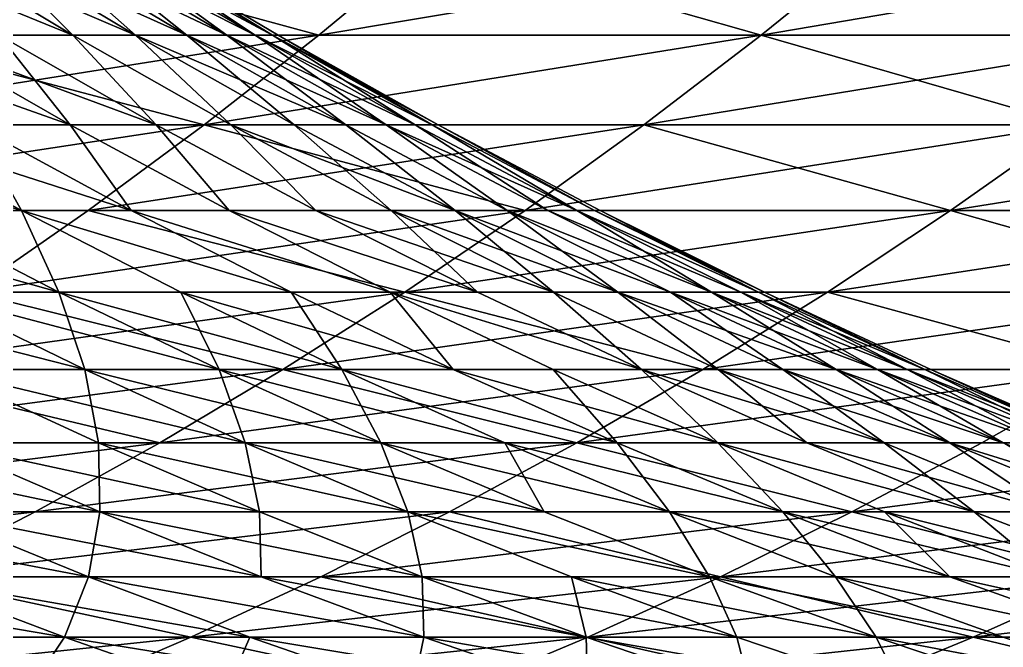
# Model space of a CAD drawing. Header units: millimetres. Extents: x -3250 to 8000, y -3250 to 3250.
# Drawn here: x 6771.9 to 6878.9, y -759.4 to -691.1 of the extents above; entities that cross this region are included whole.
import ezdxf

# ---------------------------------------------------------------- set-up
doc = ezdxf.new("R2010")
doc.units = ezdxf.units.MM
doc.header["$MEASUREMENT"] = 0
doc.layers.add('MESH_3D', color=2, linetype='CONTINUOUS')

msp = doc.modelspace()

# ---------------------------------------------------------------- linework, layer by layer
at = {"layer": 'MESH_3D'}
for points in [[(6777.66, -692.82, 23398.08), (6769.62, -692.82, 23447.3), (6752.73, -682.63, 23444.32)], [(6777.66, -692.82, 23398.08), (6752.73, -682.63, 23444.32), (6760.71, -682.63, 23395.53)], [(6767.04, -682.63, 1583.3), (6804.43, -692.82, 1644.94), (6755.06, -692.82, 1595.57)], [(6816.7, -682.63, 25067.04), (6767.04, -682.63, 25116.7), (6755.06, -692.82, 25104.43)], [(6816.7, -682.63, 25067.04), (6755.06, -692.82, 25104.43), (6804.43, -692.82, 25055.06)], [(6777.66, -692.82, 3301.92), (6767.46, -682.63, 3353.44), (6760.71, -682.63, 3304.47)], [(6769.62, -692.82, 3252.7), (6777.66, -692.82, 3301.92), (6760.71, -682.63, 3304.47)], [(6784.48, -692.82, 23348.69), (6760.71, -682.63, 23395.53), (6767.46, -682.63, 23346.56)], [(6784.48, -692.82, 23348.69), (6777.66, -692.82, 23398.08), (6760.71, -682.63, 23395.53)], [(6767.04, -682.63, 1583.3), (6816.7, -682.63, 1632.96), (6804.43, -692.82, 1644.94)], [(6784.48, -692.82, 3351.31), (6773, -682.63, 3402.57), (6767.46, -682.63, 3353.44)], [(6777.66, -692.82, 3301.92), (6784.48, -692.82, 3351.31), (6767.46, -682.63, 3353.44)], [(6790.06, -692.82, 23299.14), (6784.48, -692.82, 23348.69), (6767.46, -682.63, 23346.56)], [(6790.06, -692.82, 23299.14), (6767.46, -682.63, 23346.56), (6773, -682.63, 23297.43)], [(6773, -682.63, 3402.57), (6794.41, -692.82, 3450.54), (6777.31, -682.63, 3451.82)], [(6790.06, -692.82, 3400.86), (6794.41, -692.82, 3450.54), (6773, -682.63, 3402.57)], [(6784.48, -692.82, 3351.31), (6790.06, -692.82, 3400.86), (6773, -682.63, 3402.57)], [(6777.31, -682.63, 23248.18), (6790.06, -692.82, 23299.14), (6773, -682.63, 23297.43)], [(6794.41, -692.82, 3450.54), (6780.39, -682.63, 3501.16), (6777.31, -682.63, 3451.82)], [(6794.41, -692.82, 23249.46), (6790.06, -692.82, 23299.14), (6777.31, -682.63, 23248.18)], [(6797.51, -692.82, 23199.69), (6777.31, -682.63, 23248.18), (6780.39, -682.63, 23198.84)], [(6797.51, -692.82, 23199.69), (6794.41, -692.82, 23249.46), (6777.31, -682.63, 23248.18)], [(6780.39, -682.63, 3501.16), (6799.38, -692.82, 3550.14), (6782.24, -682.63, 3550.57)], [(6797.51, -692.82, 3500.31), (6799.38, -692.82, 3550.14), (6780.39, -682.63, 3501.16)], [(6794.41, -692.82, 3450.54), (6797.51, -692.82, 3500.31), (6780.39, -682.63, 3501.16)], [(6782.24, -682.63, 23149.43), (6797.51, -692.82, 23199.69), (6780.39, -682.63, 23198.84)], [(6799.38, -692.82, 3550.14), (6782.85, -682.63, 3600), (6782.24, -682.63, 3550.57)], [(6799.38, -692.82, 23149.86), (6797.51, -692.82, 23199.69), (6782.24, -682.63, 23149.43)], [(6799.38, -692.82, 23149.86), (6782.24, -682.63, 23149.43), (6782.85, -682.63, 23100)], [(6799.38, -692.82, 3550.14), (6800, -692.82, 3600), (6782.85, -682.63, 3600)], [(6800, -692.82, 23100), (6782.85, -682.63, 3600), (6800, -692.82, 3600)], [(6800, -692.82, 23100), (6782.85, -682.63, 23100), (6782.85, -682.63, 3600)], [(6799.38, -692.82, 23149.86), (6782.85, -682.63, 23100), (6800, -692.82, 23100)], [(6816.7, -682.63, 1632.96), (6852.55, -692.82, 1695.52), (6804.43, -692.82, 1644.94)], [(6865.12, -682.63, 25016.15), (6804.43, -692.82, 25055.06), (6852.55, -692.82, 25004.48)], [(6865.12, -682.63, 25016.15), (6816.7, -682.63, 25067.04), (6804.43, -692.82, 25055.06)], [(6816.7, -682.63, 1632.96), (6865.12, -682.63, 1683.85), (6852.55, -692.82, 1695.52)], [(6865.12, -682.63, 1683.85), (6899.39, -692.82, 1747.28), (6852.55, -692.82, 1695.52)], [(6912.24, -682.63, 24964.07), (6865.12, -682.63, 25016.15), (6852.55, -692.82, 25004.48)], [(6912.24, -682.63, 24964.07), (6852.55, -692.82, 25004.48), (6899.39, -692.82, 24952.72)], [(6865.12, -682.63, 1683.85), (6912.24, -682.63, 1735.93), (6899.39, -692.82, 1747.28)], [(6755.06, -692.82, 1595.57), (6791.97, -702.58, 1657.08), (6742.92, -702.58, 1608.03)], [(6804.43, -692.82, 25055.06), (6742.92, -702.58, 25091.97), (6791.97, -702.58, 25042.92)], [(6804.43, -692.82, 25055.06), (6755.06, -692.82, 25104.43), (6742.92, -702.58, 25091.97)], [(6777.4, -702.58, 23499.74), (6749.86, -692.82, 23545.04), (6760.34, -692.82, 23496.29)], [(6777.4, -702.58, 23499.74), (6766.82, -702.58, 23548.91), (6749.86, -692.82, 23545.04)], [(6755.06, -692.82, 1595.57), (6804.43, -692.82, 1644.94), (6791.97, -702.58, 1657.08)], [(6777.4, -702.58, 3200.26), (6769.62, -692.82, 3252.7), (6760.34, -692.82, 3203.71)], [(6766.82, -702.58, 3151.09), (6777.4, -702.58, 3200.26), (6760.34, -692.82, 3203.71)], [(6786.75, -702.58, 23450.32), (6777.4, -702.58, 23499.74), (6760.34, -692.82, 23496.29)], [(6786.75, -702.58, 23450.32), (6760.34, -692.82, 23496.29), (6769.62, -692.82, 23447.3)], [(6786.75, -702.58, 3249.68), (6777.66, -692.82, 3301.92), (6769.62, -692.82, 3252.7)], [(6777.4, -702.58, 3200.26), (6786.75, -702.58, 3249.68), (6769.62, -692.82, 3252.7)], [(6777.66, -692.82, 23398.08), (6786.75, -702.58, 23450.32), (6769.62, -692.82, 23447.3)], [(6794.86, -702.58, 3299.32), (6784.48, -692.82, 3351.31), (6777.66, -692.82, 3301.92)], [(6786.75, -702.58, 3249.68), (6794.86, -702.58, 3299.32), (6777.66, -692.82, 3301.92)], [(6794.86, -702.58, 23400.68), (6786.75, -702.58, 23450.32), (6777.66, -692.82, 23398.08)], [(6784.48, -692.82, 23348.69), (6794.86, -702.58, 23400.68), (6777.66, -692.82, 23398.08)], [(6801.74, -702.58, 3349.15), (6790.06, -692.82, 3400.86), (6784.48, -692.82, 3351.31)], [(6794.86, -702.58, 3299.32), (6801.74, -702.58, 3349.15), (6784.48, -692.82, 3351.31)], [(6801.74, -702.58, 23350.85), (6794.86, -702.58, 23400.68), (6784.48, -692.82, 23348.69)], [(6807.37, -702.58, 23300.87), (6801.74, -702.58, 23350.85), (6784.48, -692.82, 23348.69)], [(6807.37, -702.58, 23300.87), (6784.48, -692.82, 23348.69), (6790.06, -692.82, 23299.14)], [(6807.37, -702.58, 3399.13), (6794.41, -692.82, 3450.54), (6790.06, -692.82, 3400.86)], [(6801.74, -702.58, 3349.15), (6807.37, -702.58, 3399.13), (6790.06, -692.82, 3400.86)], [(6811.76, -702.58, 23250.76), (6807.37, -702.58, 23300.87), (6790.06, -692.82, 23299.14)], [(6811.76, -702.58, 23250.76), (6790.06, -692.82, 23299.14), (6794.41, -692.82, 23249.46)], [(6791.97, -702.58, 1657.08), (6852.55, -692.82, 1695.52), (6839.79, -702.58, 1707.35)], [(6804.43, -692.82, 1644.94), (6852.55, -692.82, 1695.52), (6791.97, -702.58, 1657.08)], [(6852.55, -692.82, 25004.48), (6804.43, -692.82, 25055.06), (6791.97, -702.58, 25042.92)], [(6852.55, -692.82, 25004.48), (6791.97, -702.58, 25042.92), (6839.79, -702.58, 24992.65)], [(6811.76, -702.58, 3449.24), (6797.51, -692.82, 3500.31), (6794.41, -692.82, 3450.54)], [(6807.37, -702.58, 3399.13), (6811.76, -702.58, 3449.24), (6794.41, -692.82, 3450.54)], [(6814.89, -702.58, 23200.56), (6811.76, -702.58, 23250.76), (6794.41, -692.82, 23249.46)], [(6814.89, -702.58, 23200.56), (6794.41, -692.82, 23249.46), (6797.51, -692.82, 23199.69)], [(6814.89, -702.58, 3499.44), (6799.38, -692.82, 3550.14), (6797.51, -692.82, 3500.31)], [(6811.76, -702.58, 3449.24), (6814.89, -702.58, 3499.44), (6797.51, -692.82, 3500.31)], [(6816.77, -702.58, 23150.3), (6797.51, -692.82, 23199.69), (6799.38, -692.82, 23149.86)], [(6816.77, -702.58, 23150.3), (6814.89, -702.58, 23200.56), (6797.51, -692.82, 23199.69)], [(6816.77, -702.58, 3549.7), (6800, -692.82, 3600), (6799.38, -692.82, 3550.14)], [(6814.89, -702.58, 3499.44), (6816.77, -702.58, 3549.7), (6799.38, -692.82, 3550.14)], [(6799.38, -692.82, 23149.86), (6800, -692.82, 23100), (6817.4, -702.58, 23100)], [(6816.77, -702.58, 23150.3), (6799.38, -692.82, 23149.86), (6817.4, -702.58, 23100)], [(6816.77, -702.58, 3549.7), (6817.4, -702.58, 3600), (6800, -692.82, 3600)], [(6817.4, -702.58, 23100), (6800, -692.82, 3600), (6817.4, -702.58, 3600)], [(6817.4, -702.58, 23100), (6800, -692.82, 23100), (6800, -692.82, 3600)], [(6852.55, -692.82, 1695.52), (6886.34, -702.58, 1758.79), (6839.79, -702.58, 1707.35)], [(6899.39, -692.82, 24952.72), (6839.79, -702.58, 24992.65), (6886.34, -702.58, 24941.21)], [(6899.39, -692.82, 24952.72), (6852.55, -692.82, 25004.48), (6839.79, -702.58, 24992.65)], [(6852.55, -692.82, 1695.52), (6899.39, -692.82, 1747.28), (6886.34, -702.58, 1758.79)], [(6730.6, -711.9, 1620.65), (6791.97, -702.58, 1657.08), (6779.35, -711.9, 1669.4)], [(6742.92, -702.58, 1608.03), (6791.97, -702.58, 1657.08), (6730.6, -711.9, 1620.65)], [(6791.97, -702.58, 25042.92), (6742.92, -702.58, 25091.97), (6730.6, -711.9, 25079.35)], [(6791.97, -702.58, 25042.92), (6730.6, -711.9, 25079.35), (6779.35, -711.9, 25030.6)], [(6772.1, -711.9, 23602.16), (6758.97, -711.9, 23651.17), (6742, -702.58, 23646.39)], [(6772.1, -711.9, 23602.16), (6742, -702.58, 23646.39), (6755.01, -702.58, 23597.81)], [(6772.1, -711.9, 3097.84), (6766.82, -702.58, 3151.09), (6755.01, -702.58, 3102.19)], [(6758.97, -711.9, 3048.83), (6772.1, -711.9, 3097.84), (6755.01, -702.58, 3102.19)], [(6784.01, -711.9, 23552.84), (6772.1, -711.9, 23602.16), (6755.01, -702.58, 23597.81)], [(6784.01, -711.9, 23552.84), (6755.01, -702.58, 23597.81), (6766.82, -702.58, 23548.91)], [(6784.01, -711.9, 3147.16), (6777.4, -702.58, 3200.26), (6766.82, -702.58, 3151.09)], [(6772.1, -711.9, 3097.84), (6784.01, -711.9, 3147.16), (6766.82, -702.58, 3151.09)], [(6777.4, -702.58, 23499.74), (6784.01, -711.9, 23552.84), (6766.82, -702.58, 23548.91)], [(6794.68, -711.9, 3196.77), (6786.75, -702.58, 3249.68), (6777.4, -702.58, 3200.26)], [(6784.01, -711.9, 3147.16), (6794.68, -711.9, 3196.77), (6777.4, -702.58, 3200.26)], [(6794.68, -711.9, 23503.23), (6784.01, -711.9, 23552.84), (6777.4, -702.58, 23499.74)], [(6786.75, -702.58, 23450.32), (6794.68, -711.9, 23503.23), (6777.4, -702.58, 23499.74)], [(6791.97, -702.58, 1657.08), (6826.87, -711.9, 1719.34), (6779.35, -711.9, 1669.4)], [(6839.79, -702.58, 24992.65), (6791.97, -702.58, 25042.92), (6779.35, -711.9, 25030.6)], [(6839.79, -702.58, 24992.65), (6779.35, -711.9, 25030.6), (6826.87, -711.9, 24980.66)], [(6804.11, -711.9, 3246.62), (6794.86, -702.58, 3299.32), (6786.75, -702.58, 3249.68)], [(6794.68, -711.9, 3196.77), (6804.11, -711.9, 3246.62), (6786.75, -702.58, 3249.68)], [(6804.11, -711.9, 23453.38), (6794.68, -711.9, 23503.23), (6786.75, -702.58, 23450.32)], [(6794.86, -702.58, 23400.68), (6804.11, -711.9, 23453.38), (6786.75, -702.58, 23450.32)], [(6791.97, -702.58, 1657.08), (6839.79, -702.58, 1707.35), (6826.87, -711.9, 1719.34)], [(6812.3, -711.9, 3296.69), (6801.74, -702.58, 3349.15), (6794.86, -702.58, 3299.32)], [(6804.11, -711.9, 3246.62), (6812.3, -711.9, 3296.69), (6794.86, -702.58, 3299.32)], [(6812.3, -711.9, 23403.31), (6804.11, -711.9, 23453.38), (6794.86, -702.58, 23400.68)], [(6819.24, -711.9, 23353.04), (6794.86, -702.58, 23400.68), (6801.74, -702.58, 23350.85)], [(6819.24, -711.9, 23353.04), (6812.3, -711.9, 23403.31), (6794.86, -702.58, 23400.68)], [(6819.24, -711.9, 3346.96), (6807.37, -702.58, 3399.13), (6801.74, -702.58, 3349.15)], [(6812.3, -711.9, 3296.69), (6819.24, -711.9, 3346.96), (6801.74, -702.58, 3349.15)], [(6807.37, -702.58, 23300.87), (6819.24, -711.9, 23353.04), (6801.74, -702.58, 23350.85)], [(6824.92, -711.9, 3397.38), (6811.76, -702.58, 3449.24), (6807.37, -702.58, 3399.13)], [(6819.24, -711.9, 3346.96), (6824.92, -711.9, 3397.38), (6807.37, -702.58, 3399.13)], [(6824.92, -711.9, 23302.62), (6819.24, -711.9, 23353.04), (6807.37, -702.58, 23300.87)], [(6811.76, -702.58, 23250.76), (6824.92, -711.9, 23302.62), (6807.37, -702.58, 23300.87)], [(6829.34, -711.9, 3447.92), (6814.89, -702.58, 3499.44), (6811.76, -702.58, 3449.24)], [(6824.92, -711.9, 3397.38), (6829.34, -711.9, 3447.92), (6811.76, -702.58, 3449.24)], [(6829.34, -711.9, 23252.08), (6824.92, -711.9, 23302.62), (6811.76, -702.58, 23250.76)], [(6832.5, -711.9, 23201.44), (6811.76, -702.58, 23250.76), (6814.89, -702.58, 23200.56)], [(6832.5, -711.9, 23201.44), (6829.34, -711.9, 23252.08), (6811.76, -702.58, 23250.76)], [(6832.5, -711.9, 3498.56), (6816.77, -702.58, 3549.7), (6814.89, -702.58, 3499.44)], [(6829.34, -711.9, 3447.92), (6832.5, -711.9, 3498.56), (6814.89, -702.58, 3499.44)], [(6816.77, -702.58, 23150.3), (6832.5, -711.9, 23201.44), (6814.89, -702.58, 23200.56)], [(6834.4, -711.9, 3549.27), (6817.4, -702.58, 3600), (6816.77, -702.58, 3549.7)], [(6832.5, -711.9, 3498.56), (6834.4, -711.9, 3549.27), (6816.77, -702.58, 3549.7)], [(6834.4, -711.9, 23150.73), (6816.77, -702.58, 23150.3), (6817.4, -702.58, 23100)], [(6834.4, -711.9, 23150.73), (6832.5, -711.9, 23201.44), (6816.77, -702.58, 23150.3)], [(6834.4, -711.9, 3549.27), (6835.03, -711.9, 3600), (6817.4, -702.58, 3600)], [(6817.4, -702.58, 23100), (6817.4, -702.58, 3600), (6835.03, -711.9, 3600)], [(6835.03, -711.9, 23100), (6817.4, -702.58, 23100), (6835.03, -711.9, 3600)], [(6834.4, -711.9, 23150.73), (6817.4, -702.58, 23100), (6835.03, -711.9, 23100)], [(6826.87, -711.9, 1719.34), (6886.34, -702.58, 1758.79), (6873.12, -711.9, 1770.46)], [(6839.79, -702.58, 1707.35), (6886.34, -702.58, 1758.79), (6826.87, -711.9, 1719.34)], [(6873.12, -711.9, 24929.54), (6839.79, -702.58, 24992.65), (6826.87, -711.9, 24980.66)], [(6886.34, -702.58, 24941.21), (6839.79, -702.58, 24992.65), (6873.12, -711.9, 24929.54)], [(6873.12, -711.9, 1770.46), (6931.6, -702.58, 1811.38), (6918.09, -711.9, 1822.71)], [(6886.34, -702.58, 1758.79), (6931.6, -702.58, 1811.38), (6873.12, -711.9, 1770.46)], [(6931.6, -702.58, 24888.62), (6886.34, -702.58, 24941.21), (6873.12, -711.9, 24929.54)], [(6931.6, -702.58, 24888.62), (6873.12, -711.9, 24929.54), (6918.09, -711.9, 24877.29)], [(6730.6, -711.9, 1620.65), (6779.35, -711.9, 1669.4), (6766.56, -720.78, 1681.87)], [(6779.35, -711.9, 25030.6), (6730.6, -711.9, 25079.35), (6766.56, -720.78, 25018.13)], [(6776.16, -720.78, 23656.01), (6744.62, -711.9, 23699.84), (6758.97, -711.9, 23651.17)], [(6776.16, -720.78, 23656.01), (6761.69, -720.78, 23705.1), (6744.62, -711.9, 23699.84)], [(6776.16, -720.78, 3043.99), (6772.1, -711.9, 3097.84), (6758.97, -711.9, 3048.83)], [(6761.69, -720.78, 2994.9), (6776.16, -720.78, 3043.99), (6758.97, -711.9, 3048.83)], [(6772.1, -711.9, 23602.16), (6776.16, -720.78, 23656.01), (6758.97, -711.9, 23651.17)], [(6766.56, -720.78, 1681.87), (6826.87, -711.9, 1719.34), (6813.77, -720.78, 1731.49)], [(6779.35, -711.9, 1669.4), (6826.87, -711.9, 1719.34), (6766.56, -720.78, 1681.87)], [(6813.77, -720.78, 24968.51), (6779.35, -711.9, 25030.6), (6766.56, -720.78, 25018.13)], [(6772.1, -711.9, 3097.84), (6801.42, -720.78, 3143.19), (6784.01, -711.9, 3147.16)], [(6789.41, -720.78, 3093.43), (6801.42, -720.78, 3143.19), (6772.1, -711.9, 3097.84)], [(6776.16, -720.78, 3043.99), (6789.41, -720.78, 3093.43), (6772.1, -711.9, 3097.84)], [(6789.41, -720.78, 23606.57), (6776.16, -720.78, 23656.01), (6772.1, -711.9, 23602.16)], [(6801.42, -720.78, 23556.81), (6772.1, -711.9, 23602.16), (6784.01, -711.9, 23552.84)], [(6801.42, -720.78, 23556.81), (6789.41, -720.78, 23606.57), (6772.1, -711.9, 23602.16)], [(6826.87, -711.9, 24980.66), (6779.35, -711.9, 25030.6), (6813.77, -720.78, 24968.51)], [(6784.01, -711.9, 3147.16), (6812.19, -720.78, 3193.23), (6794.68, -711.9, 3196.77)], [(6801.42, -720.78, 3143.19), (6812.19, -720.78, 3193.23), (6784.01, -711.9, 3147.16)], [(6812.19, -720.78, 23506.77), (6801.42, -720.78, 23556.81), (6784.01, -711.9, 23552.84)], [(6812.19, -720.78, 23506.77), (6784.01, -711.9, 23552.84), (6794.68, -711.9, 23503.23)], [(6794.68, -711.9, 3196.77), (6821.7, -720.78, 3243.52), (6804.11, -711.9, 3246.62)], [(6812.19, -720.78, 3193.23), (6821.7, -720.78, 3243.52), (6794.68, -711.9, 3196.77)], [(6821.7, -720.78, 23456.48), (6794.68, -711.9, 23503.23), (6804.11, -711.9, 23453.38)], [(6821.7, -720.78, 23456.48), (6812.19, -720.78, 23506.77), (6794.68, -711.9, 23503.23)], [(6821.7, -720.78, 3243.52), (6812.3, -711.9, 3296.69), (6804.11, -711.9, 3246.62)], [(6829.96, -720.78, 23405.97), (6804.11, -711.9, 23453.38), (6812.3, -711.9, 23403.31)], [(6829.96, -720.78, 23405.97), (6821.7, -720.78, 23456.48), (6804.11, -711.9, 23453.38)], [(6829.96, -720.78, 3294.03), (6819.24, -711.9, 3346.96), (6812.3, -711.9, 3296.69)], [(6821.7, -720.78, 3243.52), (6829.96, -720.78, 3294.03), (6812.3, -711.9, 3296.69)], [(6836.96, -720.78, 23355.26), (6829.96, -720.78, 23405.97), (6812.3, -711.9, 23403.31)], [(6836.96, -720.78, 23355.26), (6812.3, -711.9, 23403.31), (6819.24, -711.9, 23353.04)], [(6813.77, -720.78, 1731.49), (6873.12, -711.9, 1770.46), (6859.73, -720.78, 1782.28)], [(6826.87, -711.9, 1719.34), (6873.12, -711.9, 1770.46), (6813.77, -720.78, 1731.49)], [(6873.12, -711.9, 24929.54), (6826.87, -711.9, 24980.66), (6813.77, -720.78, 24968.51)], [(6873.12, -711.9, 24929.54), (6813.77, -720.78, 24968.51), (6859.73, -720.78, 24917.72)], [(6836.96, -720.78, 3344.74), (6824.92, -711.9, 3397.38), (6819.24, -711.9, 3346.96)], [(6829.96, -720.78, 3294.03), (6836.96, -720.78, 3344.74), (6819.24, -711.9, 3346.96)], [(6842.69, -720.78, 23304.4), (6819.24, -711.9, 23353.04), (6824.92, -711.9, 23302.62)], [(6842.69, -720.78, 23304.4), (6836.96, -720.78, 23355.26), (6819.24, -711.9, 23353.04)], [(6824.92, -711.9, 3397.38), (6847.15, -720.78, 3446.59), (6829.34, -711.9, 3447.92)], [(6842.69, -720.78, 3395.6), (6847.15, -720.78, 3446.59), (6824.92, -711.9, 3397.38)], [(6836.96, -720.78, 3344.74), (6842.69, -720.78, 3395.6), (6824.92, -711.9, 3397.38)], [(6847.15, -720.78, 23253.41), (6842.69, -720.78, 23304.4), (6824.92, -711.9, 23302.62)], [(6847.15, -720.78, 23253.41), (6824.92, -711.9, 23302.62), (6829.34, -711.9, 23252.08)], [(6847.15, -720.78, 3446.59), (6832.5, -711.9, 3498.56), (6829.34, -711.9, 3447.92)], [(6850.34, -720.78, 23202.33), (6847.15, -720.78, 23253.41), (6829.34, -711.9, 23252.08)], [(6850.34, -720.78, 23202.33), (6829.34, -711.9, 23252.08), (6832.5, -711.9, 23201.44)], [(6832.5, -711.9, 3498.56), (6852.25, -720.78, 3548.82), (6834.4, -711.9, 3549.27)], [(6850.34, -720.78, 3497.67), (6852.25, -720.78, 3548.82), (6832.5, -711.9, 3498.56)], [(6847.15, -720.78, 3446.59), (6850.34, -720.78, 3497.67), (6832.5, -711.9, 3498.56)], [(6852.25, -720.78, 23151.18), (6832.5, -711.9, 23201.44), (6834.4, -711.9, 23150.73)], [(6852.25, -720.78, 23151.18), (6850.34, -720.78, 23202.33), (6832.5, -711.9, 23201.44)], [(6852.25, -720.78, 3548.82), (6835.03, -711.9, 3600), (6834.4, -711.9, 3549.27)], [(6834.4, -711.9, 23150.73), (6835.03, -711.9, 23100), (6852.89, -720.78, 23100)], [(6852.25, -720.78, 23151.18), (6834.4, -711.9, 23150.73), (6852.89, -720.78, 23100)], [(6852.25, -720.78, 3548.82), (6852.89, -720.78, 3600), (6835.03, -711.9, 3600)], [(6852.89, -720.78, 23100), (6835.03, -711.9, 3600), (6852.89, -720.78, 3600)], [(6852.89, -720.78, 23100), (6835.03, -711.9, 23100), (6835.03, -711.9, 3600)], [(6859.73, -720.78, 1782.28), (6918.09, -711.9, 1822.71), (6904.41, -720.78, 1834.19)], [(6873.12, -711.9, 1770.46), (6918.09, -711.9, 1822.71), (6859.73, -720.78, 1782.28)], [(6904.41, -720.78, 24865.81), (6873.12, -711.9, 24929.54), (6859.73, -720.78, 24917.72)], [(6918.09, -711.9, 24877.29), (6873.12, -711.9, 24929.54), (6904.41, -720.78, 24865.81)], [(6778.96, -729.2, 23710.43), (6745.99, -720.78, 23753.82), (6761.69, -720.78, 23705.1)], [(6778.96, -729.2, 23710.43), (6763.13, -729.2, 23759.58), (6745.99, -720.78, 23753.82)], [(6766.56, -720.78, 1681.87), (6800.52, -729.2, 1743.79), (6753.62, -729.2, 1694.49)], [(6813.77, -720.78, 24968.51), (6753.62, -729.2, 25005.51), (6800.52, -729.2, 24956.21)], [(6813.77, -720.78, 24968.51), (6766.56, -720.78, 25018.13), (6753.62, -729.2, 25005.51)], [(6761.69, -720.78, 2994.9), (6793.57, -729.2, 3039.1), (6776.16, -720.78, 3043.99)], [(6778.96, -729.2, 2989.57), (6793.57, -729.2, 3039.1), (6761.69, -720.78, 2994.9)], [(6763.13, -729.2, 2940.42), (6778.96, -729.2, 2989.57), (6761.69, -720.78, 2994.9)], [(6776.16, -720.78, 23656.01), (6778.96, -729.2, 23710.43), (6761.69, -720.78, 23705.1)], [(6766.56, -720.78, 1681.87), (6813.77, -720.78, 1731.49), (6800.52, -729.2, 1743.79)], [(6793.57, -729.2, 3039.1), (6789.41, -720.78, 3093.43), (6776.16, -720.78, 3043.99)], [(6793.57, -729.2, 23660.9), (6778.96, -729.2, 23710.43), (6776.16, -720.78, 23656.01)], [(6806.93, -729.2, 23611.03), (6776.16, -720.78, 23656.01), (6789.41, -720.78, 23606.57)], [(6806.93, -729.2, 23611.03), (6793.57, -729.2, 23660.9), (6776.16, -720.78, 23656.01)], [(6806.93, -729.2, 3088.97), (6801.42, -720.78, 3143.19), (6789.41, -720.78, 3093.43)], [(6793.57, -729.2, 3039.1), (6806.93, -729.2, 3088.97), (6789.41, -720.78, 3093.43)], [(6819.05, -729.2, 23560.83), (6806.93, -729.2, 23611.03), (6789.41, -720.78, 23606.57)], [(6819.05, -729.2, 23560.83), (6789.41, -720.78, 23606.57), (6801.42, -720.78, 23556.81)], [(6800.52, -729.2, 1743.79), (6859.73, -720.78, 1782.28), (6846.18, -729.2, 1794.24)], [(6813.77, -720.78, 1731.49), (6859.73, -720.78, 1782.28), (6800.52, -729.2, 1743.79)], [(6846.18, -729.2, 24905.76), (6813.77, -720.78, 24968.51), (6800.52, -729.2, 24956.21)], [(6819.05, -729.2, 3139.17), (6812.19, -720.78, 3193.23), (6801.42, -720.78, 3143.19)], [(6806.93, -729.2, 3088.97), (6819.05, -729.2, 3139.17), (6801.42, -720.78, 3143.19)], [(6812.19, -720.78, 23506.77), (6819.05, -729.2, 23560.83), (6801.42, -720.78, 23556.81)], [(6812.19, -720.78, 3193.23), (6839.51, -729.2, 3240.38), (6821.7, -720.78, 3243.52)], [(6829.91, -729.2, 3189.65), (6839.51, -729.2, 3240.38), (6812.19, -720.78, 3193.23)], [(6819.05, -729.2, 3139.17), (6829.91, -729.2, 3189.65), (6812.19, -720.78, 3193.23)], [(6829.91, -729.2, 23510.35), (6819.05, -729.2, 23560.83), (6812.19, -720.78, 23506.77)], [(6839.51, -729.2, 23459.62), (6829.91, -729.2, 23510.35), (6812.19, -720.78, 23506.77)], [(6839.51, -729.2, 23459.62), (6812.19, -720.78, 23506.77), (6821.7, -720.78, 23456.48)], [(6859.73, -720.78, 24917.72), (6813.77, -720.78, 24968.51), (6846.18, -729.2, 24905.76)], [(6839.51, -729.2, 3240.38), (6829.96, -720.78, 3294.03), (6821.7, -720.78, 3243.52)], [(6829.96, -720.78, 23405.97), (6839.51, -729.2, 23459.62), (6821.7, -720.78, 23456.48)], [(6847.84, -729.2, 3291.34), (6836.96, -720.78, 3344.74), (6829.96, -720.78, 3294.03)], [(6839.51, -729.2, 3240.38), (6847.84, -729.2, 3291.34), (6829.96, -720.78, 3294.03)], [(6847.84, -729.2, 23408.66), (6839.51, -729.2, 23459.62), (6829.96, -720.78, 23405.97)], [(6836.96, -720.78, 23355.26), (6847.84, -729.2, 23408.66), (6829.96, -720.78, 23405.97)], [(6854.9, -729.2, 3342.49), (6842.69, -720.78, 3395.6), (6836.96, -720.78, 3344.74)], [(6847.84, -729.2, 3291.34), (6854.9, -729.2, 3342.49), (6836.96, -720.78, 3344.74)], [(6854.9, -729.2, 23357.51), (6847.84, -729.2, 23408.66), (6836.96, -720.78, 23355.26)], [(6860.68, -729.2, 23306.2), (6854.9, -729.2, 23357.51), (6836.96, -720.78, 23355.26)], [(6860.68, -729.2, 23306.2), (6836.96, -720.78, 23355.26), (6842.69, -720.78, 23304.4)], [(6860.68, -729.2, 3393.8), (6847.15, -720.78, 3446.59), (6842.69, -720.78, 3395.6)], [(6854.9, -729.2, 3342.49), (6860.68, -729.2, 3393.8), (6842.69, -720.78, 3395.6)], [(6865.18, -729.2, 23254.76), (6860.68, -729.2, 23306.2), (6842.69, -720.78, 23304.4)], [(6865.18, -729.2, 23254.76), (6842.69, -720.78, 23304.4), (6847.15, -720.78, 23253.41)], [(6859.73, -720.78, 1782.28), (6890.56, -729.2, 1845.81), (6846.18, -729.2, 1794.24)], [(6904.41, -720.78, 24865.81), (6846.18, -729.2, 24905.76), (6890.56, -729.2, 24854.19)], [(6904.41, -720.78, 24865.81), (6859.73, -720.78, 24917.72), (6846.18, -729.2, 24905.76)], [(6865.18, -729.2, 3445.24), (6850.34, -720.78, 3497.67), (6847.15, -720.78, 3446.59)], [(6860.68, -729.2, 3393.8), (6865.18, -729.2, 3445.24), (6847.15, -720.78, 3446.59)], [(6868.4, -729.2, 23203.23), (6847.15, -720.78, 23253.41), (6850.34, -720.78, 23202.33)], [(6868.4, -729.2, 23203.23), (6865.18, -729.2, 23254.76), (6847.15, -720.78, 23253.41)], [(6868.4, -729.2, 3496.77), (6852.25, -720.78, 3548.82), (6850.34, -720.78, 3497.67)], [(6865.18, -729.2, 3445.24), (6868.4, -729.2, 3496.77), (6850.34, -720.78, 3497.67)], [(6870.33, -729.2, 23151.63), (6850.34, -720.78, 23202.33), (6852.25, -720.78, 23151.18)], [(6870.33, -729.2, 23151.63), (6868.4, -729.2, 23203.23), (6850.34, -720.78, 23202.33)], [(6870.33, -729.2, 3548.37), (6852.89, -720.78, 3600), (6852.25, -720.78, 3548.82)], [(6868.4, -729.2, 3496.77), (6870.33, -729.2, 3548.37), (6852.25, -720.78, 3548.82)], [(6870.33, -729.2, 23151.63), (6852.25, -720.78, 23151.18), (6852.89, -720.78, 23100)], [(6870.33, -729.2, 3548.37), (6870.97, -729.2, 3600), (6852.89, -720.78, 3600)], [(6852.89, -720.78, 23100), (6852.89, -720.78, 3600), (6870.97, -729.2, 3600)], [(6870.97, -729.2, 23100), (6852.89, -720.78, 23100), (6870.97, -729.2, 3600)], [(6870.33, -729.2, 23151.63), (6852.89, -720.78, 23100), (6870.97, -729.2, 23100)], [(6859.73, -720.78, 1782.28), (6904.41, -720.78, 1834.19), (6890.56, -729.2, 1845.81)], [(6753.62, -729.2, 1694.49), (6787.12, -737.18, 1756.22), (6740.53, -737.18, 1707.26)], [(6800.52, -729.2, 24956.21), (6740.53, -737.18, 24992.74), (6787.12, -737.18, 24943.78)], [(6800.52, -729.2, 24956.21), (6753.62, -729.2, 25005.51), (6740.53, -737.18, 24992.74)], [(6753.62, -729.2, 1694.49), (6800.52, -729.2, 1743.79), (6787.12, -737.18, 1756.22)], [(6780.46, -737.18, 2934.6), (6778.96, -729.2, 2989.57), (6763.13, -729.2, 2940.42)], [(6763.25, -737.18, 2885.43), (6780.46, -737.18, 2934.6), (6763.13, -729.2, 2940.42)], [(6780.46, -737.18, 23765.4), (6763.25, -737.18, 23814.57), (6763.13, -729.2, 23759.58)], [(6796.43, -737.18, 23715.82), (6780.46, -737.18, 23765.4), (6763.13, -729.2, 23759.58)], [(6796.43, -737.18, 23715.82), (6763.13, -729.2, 23759.58), (6778.96, -729.2, 23710.43)], [(6796.43, -737.18, 2984.18), (6793.57, -729.2, 3039.1), (6778.96, -729.2, 2989.57)], [(6780.46, -737.18, 2934.6), (6796.43, -737.18, 2984.18), (6778.96, -729.2, 2989.57)], [(6811.16, -737.18, 23665.85), (6796.43, -737.18, 23715.82), (6778.96, -729.2, 23710.43)], [(6811.16, -737.18, 23665.85), (6778.96, -729.2, 23710.43), (6793.57, -729.2, 23660.9)], [(6800.52, -729.2, 1743.79), (6832.47, -737.18, 1806.34), (6787.12, -737.18, 1756.22)], [(6846.18, -729.2, 24905.76), (6787.12, -737.18, 24943.78), (6832.47, -737.18, 24893.66)], [(6846.18, -729.2, 24905.76), (6800.52, -729.2, 24956.21), (6787.12, -737.18, 24943.78)], [(6811.16, -737.18, 3034.15), (6806.93, -729.2, 3088.97), (6793.57, -729.2, 3039.1)], [(6796.43, -737.18, 2984.18), (6811.16, -737.18, 3034.15), (6793.57, -729.2, 3039.1)], [(6824.65, -737.18, 23615.54), (6811.16, -737.18, 23665.85), (6793.57, -729.2, 23660.9)], [(6824.65, -737.18, 23615.54), (6793.57, -729.2, 23660.9), (6806.93, -729.2, 23611.03)], [(6800.52, -729.2, 1743.79), (6846.18, -729.2, 1794.24), (6832.47, -737.18, 1806.34)], [(6806.93, -729.2, 3088.97), (6836.87, -737.18, 3135.1), (6819.05, -729.2, 3139.17)], [(6824.65, -737.18, 3084.46), (6836.87, -737.18, 3135.1), (6806.93, -729.2, 3088.97)], [(6811.16, -737.18, 3034.15), (6824.65, -737.18, 3084.46), (6806.93, -729.2, 3088.97)], [(6836.87, -737.18, 23564.9), (6806.93, -729.2, 23611.03), (6819.05, -729.2, 23560.83)], [(6836.87, -737.18, 23564.9), (6824.65, -737.18, 23615.54), (6806.93, -729.2, 23611.03)], [(6819.05, -729.2, 3139.17), (6847.83, -737.18, 3186.02), (6829.91, -729.2, 3189.65)], [(6836.87, -737.18, 3135.1), (6847.83, -737.18, 3186.02), (6819.05, -729.2, 3139.17)], [(6829.91, -729.2, 23510.35), (6836.87, -737.18, 23564.9), (6819.05, -729.2, 23560.83)], [(6847.83, -737.18, 3186.02), (6839.51, -729.2, 3240.38), (6829.91, -729.2, 3189.65)], [(6847.83, -737.18, 23513.98), (6836.87, -737.18, 23564.9), (6829.91, -729.2, 23510.35)], [(6839.51, -729.2, 23459.62), (6847.83, -737.18, 23513.98), (6829.91, -729.2, 23510.35)], [(6832.47, -737.18, 1806.34), (6890.56, -729.2, 1845.81), (6876.55, -737.18, 1857.56)], [(6846.18, -729.2, 1794.24), (6890.56, -729.2, 1845.81), (6832.47, -737.18, 1806.34)], [(6890.56, -729.2, 24854.19), (6846.18, -729.2, 24905.76), (6832.47, -737.18, 24893.66)], [(6890.56, -729.2, 24854.19), (6832.47, -737.18, 24893.66), (6876.55, -737.18, 24842.44)], [(6857.51, -737.18, 3237.21), (6847.84, -729.2, 3291.34), (6839.51, -729.2, 3240.38)], [(6847.83, -737.18, 3186.02), (6857.51, -737.18, 3237.21), (6839.51, -729.2, 3240.38)], [(6857.51, -737.18, 23462.79), (6847.83, -737.18, 23513.98), (6839.51, -729.2, 23459.62)], [(6865.92, -737.18, 23411.39), (6857.51, -737.18, 23462.79), (6839.51, -729.2, 23459.62)], [(6865.92, -737.18, 23411.39), (6839.51, -729.2, 23459.62), (6847.84, -729.2, 23408.66)], [(6865.92, -737.18, 3288.61), (6854.9, -729.2, 3342.49), (6847.84, -729.2, 3291.34)], [(6857.51, -737.18, 3237.21), (6865.92, -737.18, 3288.61), (6847.84, -729.2, 3291.34)], [(6873.04, -737.18, 23359.79), (6865.92, -737.18, 23411.39), (6847.84, -729.2, 23408.66)], [(6873.04, -737.18, 23359.79), (6847.84, -729.2, 23408.66), (6854.9, -729.2, 23357.51)], [(6873.04, -737.18, 3340.21), (6860.68, -729.2, 3393.8), (6854.9, -729.2, 3342.49)], [(6865.92, -737.18, 3288.61), (6873.04, -737.18, 3340.21), (6854.9, -729.2, 3342.49)], [(6878.87, -737.18, 23308.02), (6854.9, -729.2, 23357.51), (6860.68, -729.2, 23306.2)], [(6878.87, -737.18, 23308.02), (6873.04, -737.18, 23359.79), (6854.9, -729.2, 23357.51)], [(6860.68, -729.2, 3393.8), (6883.41, -737.18, 3443.87), (6865.18, -729.2, 3445.24)], [(6878.87, -737.18, 3391.98), (6883.41, -737.18, 3443.87), (6860.68, -729.2, 3393.8)], [(6873.04, -737.18, 3340.21), (6878.87, -737.18, 3391.98), (6860.68, -729.2, 3393.8)], [(6865.18, -729.2, 23254.76), (6878.87, -737.18, 23308.02), (6860.68, -729.2, 23306.2)], [(6883.41, -737.18, 3443.87), (6868.4, -729.2, 3496.77), (6865.18, -729.2, 3445.24)], [(6883.41, -737.18, 23256.13), (6878.87, -737.18, 23308.02), (6865.18, -729.2, 23254.76)], [(6886.66, -737.18, 23204.14), (6865.18, -729.2, 23254.76), (6868.4, -729.2, 23203.23)], [(6886.66, -737.18, 23204.14), (6883.41, -737.18, 23256.13), (6865.18, -729.2, 23254.76)], [(6868.4, -729.2, 3496.77), (6888.6, -737.18, 3547.91), (6870.33, -729.2, 3548.37)], [(6886.66, -737.18, 3495.86), (6888.6, -737.18, 3547.91), (6868.4, -729.2, 3496.77)], [(6883.41, -737.18, 3443.87), (6886.66, -737.18, 3495.86), (6868.4, -729.2, 3496.77)], [(6870.33, -729.2, 23151.63), (6886.66, -737.18, 23204.14), (6868.4, -729.2, 23203.23)], [(6888.6, -737.18, 3547.91), (6870.97, -729.2, 3600), (6870.33, -729.2, 3548.37)], [(6888.6, -737.18, 23152.09), (6886.66, -737.18, 23204.14), (6870.33, -729.2, 23151.63)], [(6888.6, -737.18, 23152.09), (6870.33, -729.2, 23151.63), (6870.97, -729.2, 23100)], [(6888.6, -737.18, 3547.91), (6889.25, -737.18, 3600), (6870.97, -729.2, 3600)], [(6889.25, -737.18, 23100), (6870.97, -729.2, 3600), (6889.25, -737.18, 3600)], [(6889.25, -737.18, 23100), (6870.97, -729.2, 23100), (6870.97, -729.2, 3600)], [(6888.6, -737.18, 23152.09), (6870.97, -729.2, 23100), (6889.25, -737.18, 23100)], [(6890.56, -729.2, 1845.81), (6919.35, -737.18, 1909.88), (6876.55, -737.18, 1857.56)], [(6919.35, -737.18, 24790.12), (6890.56, -729.2, 24854.19), (6876.55, -737.18, 24842.44)], [(6727.31, -744.7, 1720.16), (6787.12, -737.18, 1756.22), (6773.58, -744.7, 1768.79)], [(6740.53, -737.18, 1707.26), (6787.12, -737.18, 1756.22), (6727.31, -744.7, 1720.16)], [(6787.12, -737.18, 24943.78), (6727.31, -744.7, 24979.84), (6773.58, -744.7, 24931.21)], [(6787.12, -737.18, 24943.78), (6740.53, -737.18, 24992.74), (6727.31, -744.7, 24979.84)], [(6780.62, -744.7, 23820.89), (6744.83, -737.18, 23863.29), (6763.25, -737.18, 23814.57)], [(6780.62, -744.7, 23820.89), (6762.03, -744.7, 23870.04), (6744.83, -737.18, 23863.29)], [(6762.03, -744.7, 2829.96), (6780.62, -744.7, 2879.11), (6763.25, -737.18, 2885.43)], [(6780.62, -744.7, 2879.11), (6780.46, -737.18, 2934.6), (6763.25, -737.18, 2885.43)], [(6797.97, -744.7, 23771.28), (6780.62, -744.7, 23820.89), (6763.25, -737.18, 23814.57)], [(6797.97, -744.7, 23771.28), (6763.25, -737.18, 23814.57), (6780.46, -737.18, 23765.4)], [(6773.58, -744.7, 1768.79), (6832.47, -737.18, 1806.34), (6818.62, -744.7, 1818.56)], [(6787.12, -737.18, 1756.22), (6832.47, -737.18, 1806.34), (6773.58, -744.7, 1768.79)], [(6832.47, -737.18, 24893.66), (6787.12, -737.18, 24943.78), (6773.58, -744.7, 24931.21)], [(6832.47, -737.18, 24893.66), (6773.58, -744.7, 24931.21), (6818.62, -744.7, 24881.44)], [(6797.97, -744.7, 2928.72), (6796.43, -737.18, 2984.18), (6780.46, -737.18, 2934.6)], [(6780.62, -744.7, 2879.11), (6797.97, -744.7, 2928.72), (6780.46, -737.18, 2934.6)], [(6814.09, -744.7, 23721.26), (6797.97, -744.7, 23771.28), (6780.46, -737.18, 23765.4)], [(6814.09, -744.7, 23721.26), (6780.46, -737.18, 23765.4), (6796.43, -737.18, 23715.82)], [(6814.09, -744.7, 2978.74), (6811.16, -737.18, 3034.15), (6796.43, -737.18, 2984.18)], [(6797.97, -744.7, 2928.72), (6814.09, -744.7, 2978.74), (6796.43, -737.18, 2984.18)], [(6828.95, -744.7, 23670.86), (6814.09, -744.7, 23721.26), (6796.43, -737.18, 23715.82)], [(6828.95, -744.7, 23670.86), (6796.43, -737.18, 23715.82), (6811.16, -737.18, 23665.85)], [(6828.95, -744.7, 3029.14), (6824.65, -737.18, 3084.46), (6811.16, -737.18, 3034.15)], [(6814.09, -744.7, 2978.74), (6828.95, -744.7, 3029.14), (6811.16, -737.18, 3034.15)], [(6842.55, -744.7, 23620.1), (6828.95, -744.7, 23670.86), (6811.16, -737.18, 23665.85)], [(6842.55, -744.7, 23620.1), (6811.16, -737.18, 23665.85), (6824.65, -737.18, 23615.54)], [(6832.47, -737.18, 1806.34), (6862.4, -744.7, 1869.44), (6818.62, -744.7, 1818.56)], [(6862.4, -744.7, 24830.56), (6832.47, -737.18, 24893.66), (6818.62, -744.7, 24881.44)], [(6842.55, -744.7, 3079.9), (6836.87, -737.18, 3135.1), (6824.65, -737.18, 3084.46)], [(6828.95, -744.7, 3029.14), (6842.55, -744.7, 3079.9), (6824.65, -737.18, 3084.46)], [(6854.88, -744.7, 23569.01), (6842.55, -744.7, 23620.1), (6824.65, -737.18, 23615.54)], [(6854.88, -744.7, 23569.01), (6824.65, -737.18, 23615.54), (6836.87, -737.18, 23564.9)], [(6832.47, -737.18, 1806.34), (6876.55, -737.18, 1857.56), (6862.4, -744.7, 1869.44)], [(6876.55, -737.18, 24842.44), (6832.47, -737.18, 24893.66), (6862.4, -744.7, 24830.56)], [(6854.88, -744.7, 3130.99), (6847.83, -737.18, 3186.02), (6836.87, -737.18, 3135.1)], [(6842.55, -744.7, 3079.9), (6854.88, -744.7, 3130.99), (6836.87, -737.18, 3135.1)], [(6847.83, -737.18, 23513.98), (6854.88, -744.7, 23569.01), (6836.87, -737.18, 23564.9)], [(6847.83, -737.18, 3186.02), (6875.71, -744.7, 3234), (6857.51, -737.18, 3237.21)], [(6865.94, -744.7, 3182.36), (6875.71, -744.7, 3234), (6847.83, -737.18, 3186.02)], [(6854.88, -744.7, 3130.99), (6865.94, -744.7, 3182.36), (6847.83, -737.18, 3186.02)], [(6865.94, -744.7, 23517.64), (6854.88, -744.7, 23569.01), (6847.83, -737.18, 23513.98)], [(6875.71, -744.7, 23466), (6865.94, -744.7, 23517.64), (6847.83, -737.18, 23513.98)], [(6875.71, -744.7, 23466), (6847.83, -737.18, 23513.98), (6857.51, -737.18, 23462.79)], [(6875.71, -744.7, 3234), (6865.92, -737.18, 3288.61), (6857.51, -737.18, 3237.21)], [(6884.19, -744.7, 23414.14), (6857.51, -737.18, 23462.79), (6865.92, -737.18, 23411.39)], [(6884.19, -744.7, 23414.14), (6875.71, -744.7, 23466), (6857.51, -737.18, 23462.79)], [(6862.4, -744.7, 1869.44), (6919.35, -737.18, 1909.88), (6904.9, -744.7, 1921.4)], [(6876.55, -737.18, 1857.56), (6919.35, -737.18, 1909.88), (6862.4, -744.7, 1869.44)], [(6919.35, -737.18, 24790.12), (6862.4, -744.7, 24830.56), (6904.9, -744.7, 24778.6)], [(6919.35, -737.18, 24790.12), (6876.55, -737.18, 24842.44), (6862.4, -744.7, 24830.56)], [(6884.19, -744.7, 3285.86), (6873.04, -737.18, 3340.21), (6865.92, -737.18, 3288.61)], [(6875.71, -744.7, 3234), (6884.19, -744.7, 3285.86), (6865.92, -737.18, 3288.61)], [(6873.04, -737.18, 23359.79), (6884.19, -744.7, 23414.14), (6865.92, -737.18, 23411.39)], [(6891.37, -744.7, 3337.92), (6878.87, -737.18, 3391.98), (6873.04, -737.18, 3340.21)], [(6884.19, -744.7, 3285.86), (6891.37, -744.7, 3337.92), (6873.04, -737.18, 3340.21)], [(6891.37, -744.7, 23362.08), (6884.19, -744.7, 23414.14), (6873.04, -737.18, 23359.79)], [(6897.25, -744.7, 23309.86), (6891.37, -744.7, 23362.08), (6873.04, -737.18, 23359.79)], [(6897.25, -744.7, 23309.86), (6873.04, -737.18, 23359.79), (6878.87, -737.18, 23308.02)], [(6883.41, -737.18, 23256.13), (6897.25, -744.7, 23309.86), (6878.87, -737.18, 23308.02)], [(6773.58, -744.7, 24931.21), (6713.95, -751.75, 24966.82), (6759.9, -751.75, 24918.52)], [(6773.58, -744.7, 24931.21), (6727.31, -744.7, 24979.84), (6713.95, -751.75, 24966.82)], [(6727.31, -744.7, 1720.16), (6773.58, -744.7, 1768.79), (6759.9, -751.75, 1781.48)], [(6779.39, -751.75, 23876.86), (6742.22, -744.7, 23918.71), (6762.03, -744.7, 23870.04)], [(6779.39, -751.75, 23876.86), (6759.41, -751.75, 23925.96), (6742.22, -744.7, 23918.71)], [(6759.41, -751.75, 2774.04), (6779.39, -751.75, 2823.14), (6762.03, -744.7, 2829.96)], [(6759.9, -751.75, 1781.48), (6818.62, -744.7, 1818.56), (6804.63, -751.75, 1830.91)], [(6773.58, -744.7, 1768.79), (6818.62, -744.7, 1818.56), (6759.9, -751.75, 1781.48)], [(6818.62, -744.7, 24881.44), (6759.9, -751.75, 24918.52), (6804.63, -751.75, 24869.09)], [(6818.62, -744.7, 24881.44), (6773.58, -744.7, 24931.21), (6759.9, -751.75, 24918.52)], [(6779.39, -751.75, 2823.14), (6780.62, -744.7, 2879.11), (6762.03, -744.7, 2829.96)], [(6798.15, -751.75, 23827.27), (6779.39, -751.75, 23876.86), (6762.03, -744.7, 23870.04)], [(6798.15, -751.75, 23827.27), (6762.03, -744.7, 23870.04), (6780.62, -744.7, 23820.89)], [(6779.39, -751.75, 2823.14), (6798.15, -751.75, 2872.73), (6780.62, -744.7, 2879.11)], [(6798.15, -751.75, 2872.73), (6797.97, -744.7, 2928.72), (6780.62, -744.7, 2879.11)], [(6815.66, -751.75, 23777.22), (6798.15, -751.75, 23827.27), (6780.62, -744.7, 23820.89)], [(6815.66, -751.75, 23777.22), (6780.62, -744.7, 23820.89), (6797.97, -744.7, 23771.28)], [(6815.66, -751.75, 2922.78), (6814.09, -744.7, 2978.74), (6797.97, -744.7, 2928.72)], [(6798.15, -751.75, 2872.73), (6815.66, -751.75, 2922.78), (6797.97, -744.7, 2928.72)], [(6814.09, -744.7, 23721.26), (6815.66, -751.75, 23777.22), (6797.97, -744.7, 23771.28)], [(6818.62, -744.7, 1818.56), (6848.11, -751.75, 1881.43), (6804.63, -751.75, 1830.91)], [(6862.4, -744.7, 24830.56), (6818.62, -744.7, 24881.44), (6804.63, -751.75, 24869.09)], [(6862.4, -744.7, 24830.56), (6804.63, -751.75, 24869.09), (6848.11, -751.75, 24818.57)], [(6814.09, -744.7, 2978.74), (6846.91, -751.75, 3024.09), (6828.95, -744.7, 3029.14)], [(6831.91, -751.75, 2973.24), (6846.91, -751.75, 3024.09), (6814.09, -744.7, 2978.74)], [(6815.66, -751.75, 2922.78), (6831.91, -751.75, 2973.24), (6814.09, -744.7, 2978.74)], [(6831.91, -751.75, 23726.76), (6815.66, -751.75, 23777.22), (6814.09, -744.7, 23721.26)], [(6846.91, -751.75, 23675.91), (6831.91, -751.75, 23726.76), (6814.09, -744.7, 23721.26)], [(6846.91, -751.75, 23675.91), (6814.09, -744.7, 23721.26), (6828.95, -744.7, 23670.86)], [(6818.62, -744.7, 1818.56), (6862.4, -744.7, 1869.44), (6848.11, -751.75, 1881.43)], [(6846.91, -751.75, 3024.09), (6842.55, -744.7, 3079.9), (6828.95, -744.7, 3029.14)], [(6842.55, -744.7, 23620.1), (6846.91, -751.75, 23675.91), (6828.95, -744.7, 23670.86)], [(6860.63, -751.75, 3075.3), (6854.88, -744.7, 3130.99), (6842.55, -744.7, 3079.9)], [(6846.91, -751.75, 3024.09), (6860.63, -751.75, 3075.3), (6842.55, -744.7, 3079.9)], [(6860.63, -751.75, 23624.7), (6846.91, -751.75, 23675.91), (6842.55, -744.7, 23620.1)], [(6873.07, -751.75, 23573.16), (6842.55, -744.7, 23620.1), (6854.88, -744.7, 23569.01)], [(6873.07, -751.75, 23573.16), (6860.63, -751.75, 23624.7), (6842.55, -744.7, 23620.1)], [(6862.4, -744.7, 1869.44), (6890.32, -751.75, 1933.03), (6848.11, -751.75, 1881.43)], [(6904.9, -744.7, 24778.6), (6848.11, -751.75, 24818.57), (6890.32, -751.75, 24766.97)], [(6904.9, -744.7, 24778.6), (6862.4, -744.7, 24830.56), (6848.11, -751.75, 24818.57)], [(6873.07, -751.75, 3126.84), (6865.94, -744.7, 3182.36), (6854.88, -744.7, 3130.99)], [(6860.63, -751.75, 3075.3), (6873.07, -751.75, 3126.84), (6854.88, -744.7, 3130.99)], [(6884.22, -751.75, 23521.33), (6873.07, -751.75, 23573.16), (6854.88, -744.7, 23569.01)], [(6884.22, -751.75, 23521.33), (6854.88, -744.7, 23569.01), (6865.94, -744.7, 23517.64)], [(6862.4, -744.7, 1869.44), (6904.9, -744.7, 1921.4), (6890.32, -751.75, 1933.03)], [(6884.22, -751.75, 3178.67), (6875.71, -744.7, 3234), (6865.94, -744.7, 3182.36)], [(6873.07, -751.75, 3126.84), (6884.22, -751.75, 3178.67), (6865.94, -744.7, 3182.36)], [(6894.08, -751.75, 23469.24), (6884.22, -751.75, 23521.33), (6865.94, -744.7, 23517.64)], [(6894.08, -751.75, 23469.24), (6865.94, -744.7, 23517.64), (6875.71, -744.7, 23466)], [(6894.08, -751.75, 3230.76), (6884.19, -744.7, 3285.86), (6875.71, -744.7, 3234)], [(6884.22, -751.75, 3178.67), (6894.08, -751.75, 3230.76), (6875.71, -744.7, 3234)], [(6884.19, -744.7, 23414.14), (6894.08, -751.75, 23469.24), (6875.71, -744.7, 23466)], [(6776.76, -758.34, 23933.27), (6738.21, -751.75, 23974.55), (6759.41, -751.75, 23925.96)], [(6776.76, -758.34, 23933.27), (6755.37, -758.34, 23982.3), (6738.21, -751.75, 23974.55)], [(6759.9, -751.75, 1781.48), (6790.51, -758.34, 1843.36), (6746.1, -758.34, 1794.28)], [(6790.51, -758.34, 24856.64), (6759.9, -751.75, 24918.52), (6746.1, -758.34, 24905.72)], [(6755.37, -758.34, 2717.7), (6776.76, -758.34, 2766.73), (6759.41, -751.75, 2774.04)], [(6776.76, -758.34, 2766.73), (6779.39, -751.75, 2823.14), (6759.41, -751.75, 2774.04)], [(6796.92, -758.34, 23883.73), (6759.41, -751.75, 23925.96), (6779.39, -751.75, 23876.86)], [(6796.92, -758.34, 23883.73), (6776.76, -758.34, 23933.27), (6759.41, -751.75, 23925.96)], [(6759.9, -751.75, 1781.48), (6804.63, -751.75, 1830.91), (6790.51, -758.34, 1843.36)], [(6804.63, -751.75, 24869.09), (6759.9, -751.75, 24918.52), (6790.51, -758.34, 24856.64)], [(6776.76, -758.34, 2766.73), (6796.92, -758.34, 2816.27), (6779.39, -751.75, 2823.14)], [(6779.39, -751.75, 2823.14), (6815.84, -758.34, 2866.29), (6798.15, -751.75, 2872.73)], [(6796.92, -758.34, 2816.27), (6815.84, -758.34, 2866.29), (6779.39, -751.75, 2823.14)], [(6815.84, -758.34, 23833.71), (6796.92, -758.34, 23883.73), (6779.39, -751.75, 23876.86)], [(6815.84, -758.34, 23833.71), (6779.39, -751.75, 23876.86), (6798.15, -751.75, 23827.27)], [(6790.51, -758.34, 1843.36), (6848.11, -751.75, 1881.43), (6833.69, -758.34, 1893.53)], [(6804.63, -751.75, 1830.91), (6848.11, -751.75, 1881.43), (6790.51, -758.34, 1843.36)], [(6833.69, -758.34, 24806.47), (6804.63, -751.75, 24869.09), (6790.51, -758.34, 24856.64)], [(6798.15, -751.75, 2872.73), (6833.5, -758.34, 2916.78), (6815.66, -751.75, 2922.78)], [(6815.84, -758.34, 2866.29), (6833.5, -758.34, 2916.78), (6798.15, -751.75, 2872.73)], [(6815.66, -751.75, 23777.22), (6815.84, -758.34, 23833.71), (6798.15, -751.75, 23827.27)], [(6848.11, -751.75, 24818.57), (6804.63, -751.75, 24869.09), (6833.69, -758.34, 24806.47)], [(6833.5, -758.34, 2916.78), (6831.91, -751.75, 2973.24), (6815.66, -751.75, 2922.78)], [(6833.5, -758.34, 23783.22), (6815.84, -758.34, 23833.71), (6815.66, -751.75, 23777.22)], [(6849.9, -758.34, 23732.31), (6833.5, -758.34, 23783.22), (6815.66, -751.75, 23777.22)], [(6849.9, -758.34, 23732.31), (6815.66, -751.75, 23777.22), (6831.91, -751.75, 23726.76)], [(6849.9, -758.34, 2967.69), (6846.91, -751.75, 3024.09), (6831.91, -751.75, 2973.24)], [(6833.5, -758.34, 2916.78), (6849.9, -758.34, 2967.69), (6831.91, -751.75, 2973.24)], [(6865.03, -758.34, 23681.01), (6831.91, -751.75, 23726.76), (6846.91, -751.75, 23675.91)], [(6865.03, -758.34, 23681.01), (6849.9, -758.34, 23732.31), (6831.91, -751.75, 23726.76)], [(6848.11, -751.75, 1881.43), (6875.6, -758.34, 1944.77), (6833.69, -758.34, 1893.53)], [(6890.32, -751.75, 24766.97), (6833.69, -758.34, 24806.47), (6875.6, -758.34, 24755.23)], [(6890.32, -751.75, 24766.97), (6848.11, -751.75, 24818.57), (6833.69, -758.34, 24806.47)], [(6865.03, -758.34, 3018.99), (6860.63, -751.75, 3075.3), (6846.91, -751.75, 3024.09)], [(6849.9, -758.34, 2967.69), (6865.03, -758.34, 3018.99), (6846.91, -751.75, 3024.09)], [(6878.87, -758.34, 23629.35), (6865.03, -758.34, 23681.01), (6846.91, -751.75, 23675.91)], [(6878.87, -758.34, 23629.35), (6846.91, -751.75, 23675.91), (6860.63, -751.75, 23624.7)], [(6848.11, -751.75, 1881.43), (6890.32, -751.75, 1933.03), (6875.6, -758.34, 1944.77)], [(6860.63, -751.75, 3075.3), (6891.43, -758.34, 3122.65), (6873.07, -751.75, 3126.84)], [(6878.87, -758.34, 3070.65), (6891.43, -758.34, 3122.65), (6860.63, -751.75, 3075.3)], [(6865.03, -758.34, 3018.99), (6878.87, -758.34, 3070.65), (6860.63, -751.75, 3075.3)], [(6891.43, -758.34, 23577.35), (6878.87, -758.34, 23629.35), (6860.63, -751.75, 23624.7)], [(6891.43, -758.34, 23577.35), (6860.63, -751.75, 23624.7), (6873.07, -751.75, 23573.16)], [(6873.07, -751.75, 3126.84), (6902.68, -758.34, 3174.93), (6884.22, -751.75, 3178.67)], [(6891.43, -758.34, 3122.65), (6902.68, -758.34, 3174.93), (6873.07, -751.75, 3126.84)], [(6884.22, -751.75, 23521.33), (6891.43, -758.34, 23577.35), (6873.07, -751.75, 23573.16)], [(6890.32, -751.75, 1933.03), (6916.22, -758.34, 1997.03), (6875.6, -758.34, 1944.77)], [(6931.23, -751.75, 24714.34), (6875.6, -758.34, 24755.23), (6916.22, -758.34, 24702.97)], [(6931.23, -751.75, 24714.34), (6890.32, -751.75, 24766.97), (6875.6, -758.34, 24755.23)], [(6746.1, -758.34, 1794.28), (6776.28, -764.46, 1855.93), (6732.18, -764.46, 1807.2)], [(6790.51, -758.34, 24856.64), (6746.1, -758.34, 24905.72), (6732.18, -764.46, 24892.8)], [(6790.51, -758.34, 24856.64), (6732.18, -764.46, 24892.8), (6776.28, -764.46, 24844.07)], [(6746.1, -758.34, 1794.28), (6790.51, -758.34, 1843.36), (6776.28, -764.46, 1855.93)], [(6749.87, -764.46, 2660.99), (6772.68, -764.46, 2709.89), (6755.37, -758.34, 2717.7)], [(6772.68, -764.46, 23990.11), (6749.87, -764.46, 24039.01), (6755.37, -758.34, 23982.3)], [(6772.68, -764.46, 2709.89), (6776.76, -758.34, 2766.73), (6755.37, -758.34, 2717.7)], [(6794.26, -764.46, 23940.65), (6755.37, -758.34, 23982.3), (6776.76, -758.34, 23933.27)], [(6794.26, -764.46, 23940.65), (6772.68, -764.46, 23990.11), (6755.37, -758.34, 23982.3)], [(6772.68, -764.46, 2709.89), (6794.26, -764.46, 2759.35), (6776.76, -758.34, 2766.73)], [(6790.51, -758.34, 1843.36), (6819.14, -764.46, 1905.74), (6776.28, -764.46, 1855.93)], [(6833.69, -758.34, 24806.47), (6776.28, -764.46, 24844.07), (6819.14, -764.46, 24794.26)], [(6833.69, -758.34, 24806.47), (6790.51, -758.34, 24856.64), (6776.28, -764.46, 24844.07)], [(6794.26, -764.46, 2759.35), (6796.92, -758.34, 2816.27), (6776.76, -758.34, 2766.73)], [(6814.59, -764.46, 23890.67), (6794.26, -764.46, 23940.65), (6776.76, -758.34, 23933.27)], [(6814.59, -764.46, 23890.67), (6776.76, -758.34, 23933.27), (6796.92, -758.34, 23883.73)], [(6790.51, -758.34, 1843.36), (6833.69, -758.34, 1893.53), (6819.14, -764.46, 1905.74)], [(6794.26, -764.46, 2759.35), (6814.59, -764.46, 2809.33), (6796.92, -758.34, 2816.27)], [(6814.59, -764.46, 2809.33), (6815.84, -758.34, 2866.29), (6796.92, -758.34, 2816.27)], [(6833.68, -764.46, 23840.2), (6814.59, -764.46, 23890.67), (6796.92, -758.34, 23883.73)], [(6833.68, -764.46, 23840.2), (6796.92, -758.34, 23883.73), (6815.84, -758.34, 23833.71)], [(6814.59, -764.46, 2809.33), (6833.68, -764.46, 2859.8), (6815.84, -758.34, 2866.29)], [(6833.68, -764.46, 2859.8), (6833.5, -758.34, 2916.78), (6815.84, -758.34, 2866.29)], [(6851.5, -764.46, 23789.27), (6833.68, -764.46, 23840.2), (6815.84, -758.34, 23833.71)], [(6851.5, -764.46, 23789.27), (6815.84, -758.34, 23833.71), (6833.5, -758.34, 23783.22)], [(6833.69, -758.34, 1893.53), (6860.75, -764.46, 1956.6), (6819.14, -764.46, 1905.74)], [(6875.6, -758.34, 24755.23), (6833.69, -758.34, 24806.47), (6819.14, -764.46, 24794.26)], [(6875.6, -758.34, 24755.23), (6819.14, -764.46, 24794.26), (6860.75, -764.46, 24743.4)], [(6851.5, -764.46, 2910.73), (6849.9, -758.34, 2967.69), (6833.5, -758.34, 2916.78)], [(6833.68, -764.46, 2859.8), (6851.5, -764.46, 2910.73), (6833.5, -758.34, 2916.78)], [(6868.05, -764.46, 23737.91), (6833.5, -758.34, 23783.22), (6849.9, -758.34, 23732.31)], [(6868.05, -764.46, 23737.91), (6851.5, -764.46, 23789.27), (6833.5, -758.34, 23783.22)], [(6833.69, -758.34, 1893.53), (6875.6, -758.34, 1944.77), (6860.75, -764.46, 1956.6)], [(6868.05, -764.46, 2962.09), (6865.03, -758.34, 3018.99), (6849.9, -758.34, 2967.69)], [(6851.5, -764.46, 2910.73), (6868.05, -764.46, 2962.09), (6849.9, -758.34, 2967.69)], [(6865.03, -758.34, 23681.01), (6868.05, -764.46, 23737.91), (6849.9, -758.34, 23732.31)], [(6875.6, -758.34, 1944.77), (6901.09, -764.46, 2008.49), (6860.75, -764.46, 1956.6)], [(6916.22, -758.34, 24702.97), (6860.75, -764.46, 24743.4), (6901.09, -764.46, 24691.51)], [(6916.22, -758.34, 24702.97), (6875.6, -758.34, 24755.23), (6860.75, -764.46, 24743.4)], [(6865.03, -758.34, 3018.99), (6897.27, -764.46, 3065.97), (6878.87, -758.34, 3070.65)], [(6883.31, -764.46, 3013.85), (6897.27, -764.46, 3065.97), (6865.03, -758.34, 3018.99)], [(6868.05, -764.46, 2962.09), (6883.31, -764.46, 3013.85), (6865.03, -758.34, 3018.99)], [(6883.31, -764.46, 23686.15), (6868.05, -764.46, 23737.91), (6865.03, -758.34, 23681.01)], [(6897.27, -764.46, 23634.03), (6865.03, -758.34, 23681.01), (6878.87, -758.34, 23629.35)], [(6897.27, -764.46, 23634.03), (6883.31, -764.46, 23686.15), (6865.03, -758.34, 23681.01)], [(6875.6, -758.34, 1944.77), (6916.22, -758.34, 1997.03), (6901.09, -764.46, 2008.49)]]:
    msp.add_3dface(points, dxfattribs=at)

doc.saveas('drawing.dxf')
